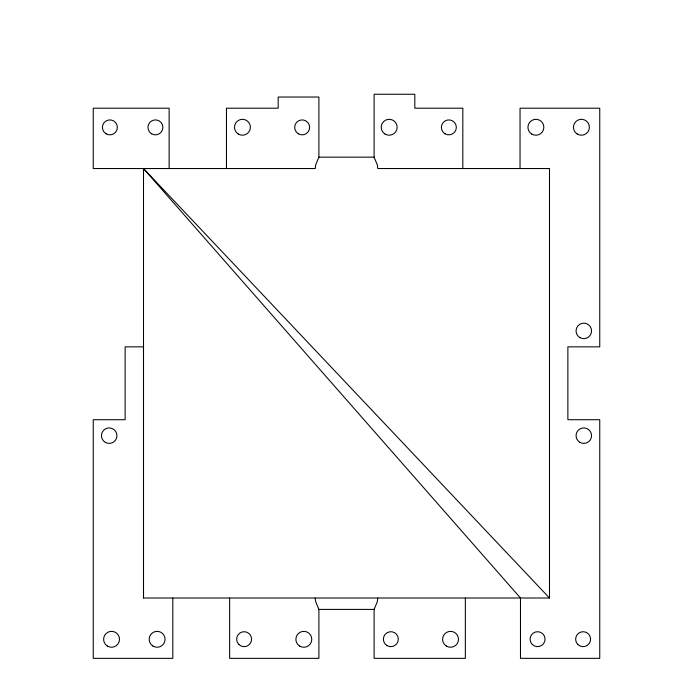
<?xml version="1.0" encoding="UTF-8"?>
<svg xmlns="http://www.w3.org/2000/svg" width="693" height="693" viewBox="0 0 693 693"><rect width="100%" height="100%" fill="white"/><g stroke="black" fill="none" stroke-linecap="round" stroke-linejoin="round"><path stroke-width="1.04" d="M462.829 168.538L462.829 108.203L414.812 108.203L414.812 94.257L374.107 94.265L374.107 157.155L377.295 164.839L377.78 168.538L549.497 168.538L549.497 598.016L143.503 598.016L143.503 346.846L125.13 346.846L125.13 419.715L93.252 419.715L93.252 658.35L172.808 658.35L172.808 598.016M377.78 598.016L377.295 601.715L374.107 609.407L374.107 658.35L465.341 658.35L465.341 598.016M226.464 168.538L226.464 108.203L278.188 108.203L278.188 97.029L318.893 97.029L318.893 157.155L315.705 164.839L315.22 168.538L93.252 168.538L93.252 108.203L169.127 108.203L169.127 168.538M318.893 157.155L374.107 157.155M315.22 598.016L315.705 601.715L318.893 609.407L374.107 609.407M143.503 598.016L143.503 168.538L549.497 598.016M143.503 168.538L520.486 598.016L520.486 658.35L599.748 658.35L599.748 419.715L567.87 419.715L567.87 346.846L599.748 346.846L599.748 108.203L520.045 108.203L520.045 168.538M318.893 609.407L318.893 658.35L229.643 658.35L229.643 598.016M105.319 442.359A7.744 7.744 0 0 0 116.935 435.654A7.744 7.744 0 0 0 105.319 428.95A7.744 7.744 0 0 0 105.319 442.359M579.937 442.359A7.744 7.744 0 0 0 591.553 435.654A7.744 7.744 0 0 0 579.937 428.95A7.744 7.744 0 0 0 579.937 442.359M579.937 337.612A7.744 7.744 0 0 0 591.553 330.907A7.744 7.744 0 0 0 579.937 324.203A7.744 7.744 0 0 0 579.937 337.612M298.406 133.853A7.476 7.476 0 0 0 309.624 127.373A7.476 7.476 0 0 0 298.406 120.903A7.476 7.476 0 0 0 298.406 133.853M384.944 133.992A7.952 7.952 0 0 0 397.124 127.555A7.952 7.952 0 0 0 385.455 120.227A7.952 7.952 0 0 0 384.944 133.992M445.123 133.853A7.476 7.476 0 0 0 456.34 127.373A7.476 7.476 0 0 0 445.123 120.903A7.476 7.476 0 0 0 445.123 133.853M531.661 133.992A7.952 7.952 0 0 0 543.84 127.555A7.952 7.952 0 0 0 532.172 120.227A7.952 7.952 0 0 0 531.661 133.992M151.689 133.853A7.476 7.476 0 0 0 162.907 127.373A7.476 7.476 0 0 0 151.689 120.903A7.476 7.476 0 0 0 151.689 133.853M238.227 133.992A7.952 7.952 0 0 0 250.398 127.555A7.952 7.952 0 0 0 238.739 120.227A7.952 7.952 0 0 0 238.227 133.992M387.118 645.659A7.476 7.476 0 0 0 398.336 639.18A7.476 7.476 0 0 0 387.118 632.7A7.476 7.476 0 0 0 387.118 645.659M299.593 646.032A7.952 7.952 0 0 0 311.772 639.596A7.952 7.952 0 0 0 300.112 632.267A7.952 7.952 0 0 0 299.593 646.032M238.851 644.473A7.476 7.476 0 0 0 251.36 641.12A7.476 7.476 0 0 0 242.204 631.955A7.476 7.476 0 0 0 238.851 644.473M152.876 646.032A7.952 7.952 0 0 0 165.055 639.596A7.952 7.952 0 0 0 153.396 632.267A7.952 7.952 0 0 0 152.876 646.032M532.285 644.473A7.476 7.476 0 0 0 544.793 641.12A7.476 7.476 0 0 0 535.637 631.955A7.476 7.476 0 0 0 532.285 644.473M446.318 646.032A7.952 7.952 0 0 0 458.489 639.596A7.952 7.952 0 0 0 446.829 632.267A7.952 7.952 0 0 0 446.318 646.032M106.142 133.853A7.476 7.476 0 0 0 117.36 127.373A7.476 7.476 0 0 0 106.142 120.903A7.476 7.476 0 0 0 106.142 133.853M577.208 133.992A7.952 7.952 0 0 0 589.379 127.555A7.952 7.952 0 0 0 577.719 120.227A7.952 7.952 0 0 0 577.208 133.992M107.337 646.032A7.952 7.952 0 0 0 119.508 639.596A7.952 7.952 0 0 0 107.848 632.267A7.952 7.952 0 0 0 107.337 646.032M577.832 644.473A7.476 7.476 0 0 0 590.341 641.12A7.476 7.476 0 0 0 581.184 631.955A7.476 7.476 0 0 0 577.832 644.473"/></g></svg>
